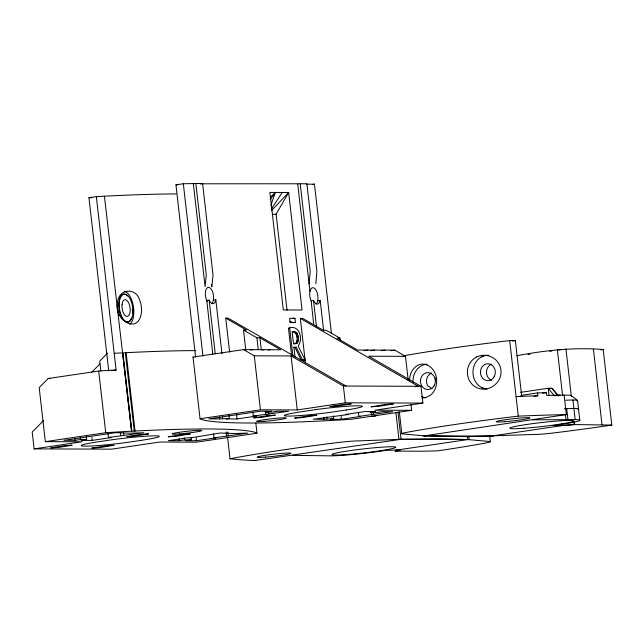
<?xml version="1.0" encoding="UTF-8"?>
<svg xmlns="http://www.w3.org/2000/svg" width="644" height="644" viewBox="0 0 644 644"><rect width="100%" height="100%" fill="white"/><g stroke="black" fill="none" stroke-linecap="round" stroke-linejoin="round"><path stroke-width="0.97" d="M409.665 380.354C409.069 371.475 417.296 361.026 426.811 364.923M309.096 283.819L310.199 271.47L300.201 183.773L200.131 183.798L202.594 183.435L213.019 275.133L211.828 286.693L211.602 284.696M315.793 283.843L316.888 271.494L306.89 183.798L300.201 183.773M191.059 437.912L191.292 439.9L185.746 440.721L196.122 440.762L196.412 437.872M213.583 433.871L214.033 437.856L247.859 433.098L234.408 433.525L220.087 433.01L191.276 437.775L187.935 437.767L168.35 440.665L179.056 440.697L179.249 438.773M358.426 412.434L358.877 416.41L392.695 411.661L382.319 411.629L376.78 412.45L370.091 412.426L375.629 411.605L364.923 411.564L345.345 414.462L348.694 414.478L313.201 419.22L323.908 419.26L324.101 417.336M333.334 415.839L333.681 418.825L330.597 419.284L340.966 419.316L341.264 416.426M107.967 433.509L108.425 437.477L143.797 432.744L130.008 433.171L115.687 432.655L63.957 440.311L74.929 440.351L75.131 438.419M252.842 412.031L253.301 416.032L288.673 411.299L277.701 411.266L272.162 412.088L266.004 412.063L271.543 411.242L260.57 411.21L208.841 418.866L219.54 418.898L219.741 416.974M295.298 343.703L293.511 343.703L292.143 331.652L295.604 331.91C298.752 334.365 299.428 340.386 296.828 343.389L295.596 343.574C298.196 340.571 297.52 334.55 294.372 332.095L292.915 331.837M487.001 389.121A16.945 14.925 -89.8 0 1 474.032 378.503L473.445 376.482A16.945 14.925 -89.8 0 1 473.082 370.147L473.429 368.054A16.945 14.925 -89.8 0 1 488.78 355.287M213.365 300.225L215.829 299.854L215.748 300.289A8.469 3.977 81.6 0 1 209.252 300.265L206.652 300.305L206.418 299.742A8.469 3.977 81.6 0 1 205.492 291.651L205.661 290.766A8.469 3.977 81.6 0 1 212.158 290.782L212.528 291.676A8.469 3.977 81.6 0 1 213.454 299.766L213.285 300.651A8.469 3.977 81.6 0 1 211.626 303.694M317.709 300.692L320.108 300.651A8.469 3.977 81.6 0 1 313.62 300.627L311.02 300.668L310.778 300.096A8.469 3.977 81.6 0 1 309.861 292.014L310.03 291.12A8.469 3.977 81.6 0 1 316.526 291.144L316.896 292.038A8.469 3.977 81.6 0 1 317.814 300.12L317.645 301.014A8.469 3.977 81.6 0 1 315.987 304.057M270.826 205.444L275.31 192.451L270.279 197.354M287.047 310.223L276.099 214.194L288.657 192.492L269.925 192.427L283.32 309.941L302.052 310.014L288.657 192.492L271.696 210.419M271.414 208.954L282.249 192.476M270.214 199.68L275.31 192.451M395.191 451.114L396.02 450.18L467.826 439.546L489.851 441.526A17.251 1.079 -6.5 0 1 486.317 442.879L484.723 443.185A169.597 10.634 -6.5 0 1 449.633 449.061L437.582 450.872L422.617 451.211L395.191 451.114L400.117 450.381L396.02 450.18M108.747 371.065L88.953 197.716L96.342 196.621L116.097 369.978L114.696 370.059A230.053 14.418 -6.5 0 0 98.693 371.033L48.179 378.527L39.195 387.656L45.346 441.647L82.15 441.768L34.116 448.884L32.2 432.1L43.502 420.661M107.435 353.258L99.715 361.075L100.842 370.992M91.585 372.353L99.941 363.9M376.949 415.356L375.645 415.935A17.686 11.479 80.4 0 1 371.411 416.105M476.81 356.881L478.782 356.092A17.935 17.34 -82.7 0 1 487.162 355.536C492.789 356.583 497.828 360.519 499.913 365.897A16.181 15.883 -77.7 0 1 500.863 374.253C500.042 380.024 496.041 385.048 490.8 387.495A17.935 17.34 -82.7 0 1 482.541 389.105L480.456 388.847A17.227 16.325 -85.8 0 1 473.147 385.289C466.586 379.735 465.515 369.189 470.523 362.282A17.227 16.325 -85.8 0 1 476.81 356.889M294.067 343.888L296.828 343.389M566.35 414.583L424.187 435.875L402.291 433.879A17.243 1.079 -6.5 0 1 405.825 432.526L407.427 432.229A169.589 10.634 -6.5 0 1 518.291 416.129A687.889 43.132 -6.5 0 1 565.11 414.607L566.35 414.583L564.12 394.997L546.772 395.448L546.458 392.647L537.515 392.937L520.867 395.408M195.591 357.211L175.949 184.836L183.339 183.741L202.594 183.435M312.614 184.466L314.465 184.192L331.467 333.648M293.455 347.422L295 347.43L301.287 360.141L305.151 359.964L298.14 346.053C303.453 339.275 299.629 323.924 288.464 328.182L291.531 355.118M295.475 332.94L296.707 332.763M295.99 333.729L297.222 333.544M296.401 334.711L297.633 334.534M296.715 335.87L297.947 335.693M296.916 337.19L298.148 337.005M297.045 340.104L298.277 339.919M296.908 341.264L298.14 341.079M410.961 404.44L411.629 410.325L351.254 419.268A257.624 16.132 -6.5 0 1 333.858 420.323A434.716 27.257 -6.5 0 1 205.951 420.548L202.731 419.872A230.021 14.409 -6.5 0 1 200.051 418.745L193.039 357.074L243.561 349.612L280.704 349.773L259.926 337.81L256.916 337.802L243.504 330.09L245.783 350.078M296.634 342.246L297.866 342.069M296.184 343.083L297.415 342.898M111.501 370.662L116.097 369.978M261.939 350.006L263.903 349.716M268.089 350.03L270.061 349.74M295 347.43L296.232 347.245L302.519 359.956L305.151 359.964M364.053 350.658L367.99 350.07M301.287 360.141L302.519 359.956M370.743 350.682L374.679 350.094L394.756 350.143L405.478 356.341L408.167 379.896M512.391 341.038L515.361 340.596L521.737 396.559M516.705 355.746C545.243 350.336 574.142 347.148 603.187 349.531L611.8 425.08L599.379 426.892A169.613 10.634 -6.5 0 1 555.321 432.736L552.85 433.034A17.259 1.079 -6.5 0 1 538.392 434.346L467.013 436.64L424.187 435.875L491.211 436.085L563.033 425.459L574.561 424.565L611.8 425.08M528.016 354.578L529.996 354.289M549.807 351.358L551.787 351.061M558.718 350.038L560.699 349.74M600.844 349.885L603.187 349.531M415.348 386.73L418.302 386.295L300.329 318.394L305.401 362.838M45.346 441.647L105.737 432.712A230.053 14.418 -6.5 0 1 123.133 431.649L135.192 431.021A434.708 27.265 -6.5 0 1 254.299 432.1A257.6 16.181 -6.5 0 1 256.98 433.219L255.845 423.277M200.051 418.745L260.442 409.809L297.246 409.93L345.289 402.822L422.891 403.088L420.983 386.303L368.682 356.213L405.478 356.341M74.929 440.351L80.476 439.53L86.626 439.546L86.288 436.568M219.54 418.898L229.312 418.463L228.974 415.477M86.626 439.546L81.088 440.367L92.06 440.407L111.766 437.485L108.425 437.477M229.312 418.463L226.229 418.922L236.936 418.962L256.65 416.04L253.301 416.032M346.303 410.003L334.461 411.741A34.14 2.141 -6.5 0 1 288.464 416.096A34.14 2.141 -6.5 0 1 302.076 411.629L313.725 409.89A34.422 2.157 -6.5 0 1 358.185 405.776A34.422 2.157 -6.5 0 1 346.303 410.003M422.891 403.088L374.832 410.204L411.629 410.325M179.056 440.697L184.595 439.884L191.292 439.9M323.908 419.26L333.681 418.825M520.618 392.341L548.213 388.26L551.9 388.268L558.493 395.835M196.122 440.762L216.07 437.856M340.966 419.316L360.551 416.418L358.877 416.41M548.946 388.71L551.9 388.268L558.082 395.891M256.98 433.219L196.581 442.162L159.776 442.034L111.742 449.15L34.116 448.884M542.514 393.234L546.458 392.647M533.916 396.318L537.837 395.738L537.515 392.937M555.265 395.754L559.62 395.11M467.488 436.624L467.826 439.546L439.377 438.693L401.075 439.297L254.694 460.557A687.856 43.14 -6.5 0 1 230.029 458.794L227.565 437.212M574.231 421.627L574.561 424.565L563.033 425.459M250.452 350.062L253.261 349.652M381.248 350.666L385.048 350.103M390.948 350.698L394.756 350.143M272.332 214.428L276.099 214.194M96.342 196.621L104.425 196.195A434.708 27.265 -6.5 0 1 176.166 193.925M114.205 353.306L123.302 352.832M564.764 408.739L575.044 408.425A38.366 2.407 -6.5 0 1 577.877 409.584M532.717 419.816L576.316 419.614A38.366 2.407 -6.5 0 1 555.579 425.249L553.124 425.571L562.043 425.604L561.834 423.736M124.517 352.767L126.256 352.679A434.716 27.265 -6.5 0 1 195.881 350.61M537.837 395.738L516.061 396.543L520.795 396.559M467.826 439.546L401.075 439.297L353.749 441.068A17.243 1.079 -6.5 0 0 339.291 442.38L336.82 442.678A169.581 10.634 -6.5 0 0 230.029 458.794M422.166 397.984L425.547 397.702L430.281 395.336A16.937 14.023 88.8 0 0 436.576 378.873A16.937 14.023 88.8 0 0 426.819 364.907M214.033 437.856L215.74 437.856M306.439 184.168L314.465 184.192M88.953 197.716L91.963 197.724M229.61 352.115L225.738 318.136L228.081 318.144L346.053 386.046M294.984 318.377L289.631 318.361L290.106 322.555L295.459 322.572L294.984 318.377A11.431 10.062 -89.8 0 1 293.173 317.967M300.329 318.394L302.672 318.402L323.312 330.283L326.323 330.3L340 338.164L340.225 340.153M243.504 330.09L246.515 330.098L225.738 318.136M340 338.164L336.981 338.156L357.621 350.038L374.679 350.094M403.184 355.882A169.589 10.634 -6.5 0 1 509.686 340.579L515.361 340.596M296.232 347.245L293.914 347.237L295.033 357.001M243.561 349.612L254.283 355.818L291.088 355.947L343.373 386.038L420.983 386.303M373.415 414.567L372.739 411.58M422.931 435.811L424.621 435.811M491.517 436.044L493.191 436.052M400.64 439.361L398.95 439.361L395.899 412.603M467.536 439.594L469.202 439.602L468.864 436.616M397.002 450.035L386.086 450.333A38.374 2.407 -6.5 0 1 331.523 455.855L292.553 455.364M48.179 378.527L50.119 378.535M175.949 184.836L176.947 185.07M571.148 395.456L577.571 400.512L579.801 420.097M554.395 395.883L548.213 388.26L549.066 395.722M573.385 421.836L574.561 424.565M268.315 411.419L268.967 414.221M123.431 432.865L124.083 435.666M104.425 196.195L131.618 431.206M602.003 424.654L593.398 349.112M371.097 411.572L371.443 414.551M98.693 371.033L105.737 432.712M572.943 400.029L575.173 419.614M565.963 349.016L571.381 396.583M567.976 419.824L566.696 408.634A38.366 2.407 -6.5 0 0 564.941 408.731M565.408 414.334L566.044 419.928M557.358 349.732L562.558 395.319M509.686 340.579L518.291 416.129M489.633 435.763L490.309 441.728M435.296 377.939L435.642 380.934M399.336 411.814L401.832 433.678M397.96 411.991L401.075 439.297M343.373 386.038L345.289 402.822M320.173 300.329L323.578 330.203M313.483 300.305L316.55 327.192M326.758 416.813L326.983 418.801M297.737 184.136L309.965 291.442M313.749 324.608L311.157 300.99A8.469 3.977 81.6 0 0 311.567 301.803M289.695 327.997L292.875 355.931M291.088 355.947L297.246 409.93M259.926 337.81L261.287 349.748M267.01 414.744L267.212 416.547M256.916 337.802L258.268 349.708M265.28 411.234L265.618 414.205M254.283 355.818L260.442 409.809M236.67 414.068L236.936 418.962M215.829 299.854L221.947 353.677M227.815 432.019L228.266 435.996M226.149 432.011L226.599 435.996M195.832 183.411L206.289 275.109L205.098 286.669L193.369 183.773M209.115 299.943L215.241 353.717M222.397 416.451L222.623 418.447M212.802 354.24L206.788 300.627A8.469 3.977 81.6 0 0 207.199 301.44M183.339 183.741L202.949 356.108M184.369 437.896L184.595 439.884M126.119 352.687L135.047 431.029M125.33 352.727L134.258 431.069M122.915 352.848L131.843 431.19M117.57 307.534L117.393 305.989A16.929 7.961 81.6 0 1 117.345 303.92M122.61 352.864L131.537 431.206M120.396 432.655L120.742 435.65M80.25 437.542L80.476 439.53M117.707 308.742L117.876 310.199A16.929 7.961 81.6 0 0 118.649 313.62M92.02 437.518L92.06 440.407M193.498 357.38A230.029 14.409 -6.5 0 1 193.039 357.074M295.459 322.572A14.128 12.445 -89.8 0 1 289.913 321.316M119.261 315.56A16.929 7.961 81.6 0 1 118.834 314.28M124.195 291.37A16.929 7.961 81.6 0 1 133.324 306.045A16.929 7.961 81.6 0 1 129.903 324.101M131.465 318.031A14.112 6.633 81.6 0 1 122.521 318.82A14.112 6.633 81.6 0 1 119.204 300.08A14.112 6.633 81.6 0 1 127.568 296.015M132.382 309.056A14.112 6.633 81.6 0 1 132.398 313.499M565.73 400.238A38.39 2.407 -6.5 0 1 571.783 400.021L574.086 400.029A38.39 2.407 -6.5 0 1 577.515 400.826M563.967 395.215A32.755 2.053 -6.5 0 1 571.172 395.955M557.221 395.585A32.755 2.053 -6.5 0 1 560.328 395.392M483.66 388.34A16.945 14.925 -89.8 0 1 481.921 387.567M481.841 356.897A16.945 14.925 -89.8 0 1 483.58 356.108M432.1 388.783A8.469 7.454 -89.8 0 1 429.838 386.923L427.898 386.102A8.469 7.454 -89.8 0 1 431.593 373.061M491.63 380.282A8.469 7.454 -89.8 0 1 486.462 372.256A8.469 7.454 -89.8 0 1 491.589 364.182M425.145 397.742A16.945 14.925 -89.8 0 1 421.587 396.446M413.029 382.568A16.945 14.925 -89.8 0 1 426.916 364.174M117.522 303.896C113.948 319.255 137.905 335.25 141.318 313.209A16.583 10.715 80.4 0 0 139.909 300.853C136.19 286.145 117.168 288.89 117.522 303.896M50.9 447.894L58.475 447.435L72.112 445.189L64.529 445.672L50.924 447.87M148.474 433.879L134.451 436.181L126.788 436.696L140.899 434.37L148.474 433.879M253.672 417.876L261.247 417.417L275.366 415.106L268.073 415.549L253.696 417.851M330.042 406.573L337.625 406.114L351.254 403.869L343.671 404.352L330.066 406.549M294.783 418.069L302.447 417.594L316.816 415.251L309.168 415.742L294.783 418.069M91.939 448.087L99.562 447.628L114.06 445.27L106.791 445.704L91.979 448.063M393.178 403.949L378.696 406.316L371.065 406.823L385.547 404.44L393.178 403.949M168.301 436.785L175.933 436.326L190.326 433.984L182.783 434.45L168.301 436.785M141.559 440.295L129.919 442.034A34.422 2.157 -6.5 0 1 85.451 446.147A34.422 2.157 -6.5 0 1 97.316 441.921L109.166 440.182A34.14 2.141 -6.5 0 1 155.172 435.827A34.14 2.141 -6.5 0 1 141.559 440.295M263.927 421.393A14.957 0.934 -6.5 0 0 286.282 418.053A14.957 0.934 -6.5 0 0 264.064 419.751A14.957 0.934 -6.5 0 0 263.927 421.393M179.426 433.903A14.957 0.942 -6.5 0 0 201.781 430.562A14.957 0.942 -6.5 0 0 179.555 432.261A14.957 0.942 -6.5 0 0 179.426 433.903M122.07 304.306A8.469 3.977 81.6 0 0 127.303 316.429A8.469 3.977 81.6 0 0 128.905 303.413A8.469 3.977 81.6 0 0 122.07 304.306M119.502 301.03A14.112 6.633 81.6 0 0 127.689 322.04A14.112 6.633 81.6 0 0 131.094 301.078A14.112 6.633 81.6 0 0 119.502 301.03M265.578 457.103A16.945 1.063 -6.5 0 0 290.903 453.312A16.945 1.063 -6.5 0 0 265.714 455.236A16.945 1.063 -6.5 0 0 265.578 457.103M346.005 454.6A32.168 2.021 -6.5 0 0 395.714 447.411A32.168 2.021 -6.5 0 0 349.748 450.671A32.168 2.021 -6.5 0 0 346.005 454.6M504.558 421.723A16.945 1.063 -6.5 0 0 529.891 417.932A16.945 1.063 -6.5 0 0 504.711 419.856A16.945 1.063 -6.5 0 0 504.558 421.723M434.12 385.74A8.469 7.454 -89.8 0 0 428.341 372.635A8.469 7.454 -89.8 0 0 421.232 384.879A8.469 7.454 -89.8 0 0 434.12 385.74M494.109 376.861A8.469 7.454 -89.8 0 0 488.337 363.755A8.469 7.454 -89.8 0 0 481.221 375.999A8.469 7.454 -89.8 0 0 494.109 376.861M523.886 428.268A32.168 2.021 -6.5 0 0 573.603 421.079A32.168 2.021 -6.5 0 0 527.661 424.332A32.168 2.021 -6.5 0 0 523.886 428.268"/></g></svg>
